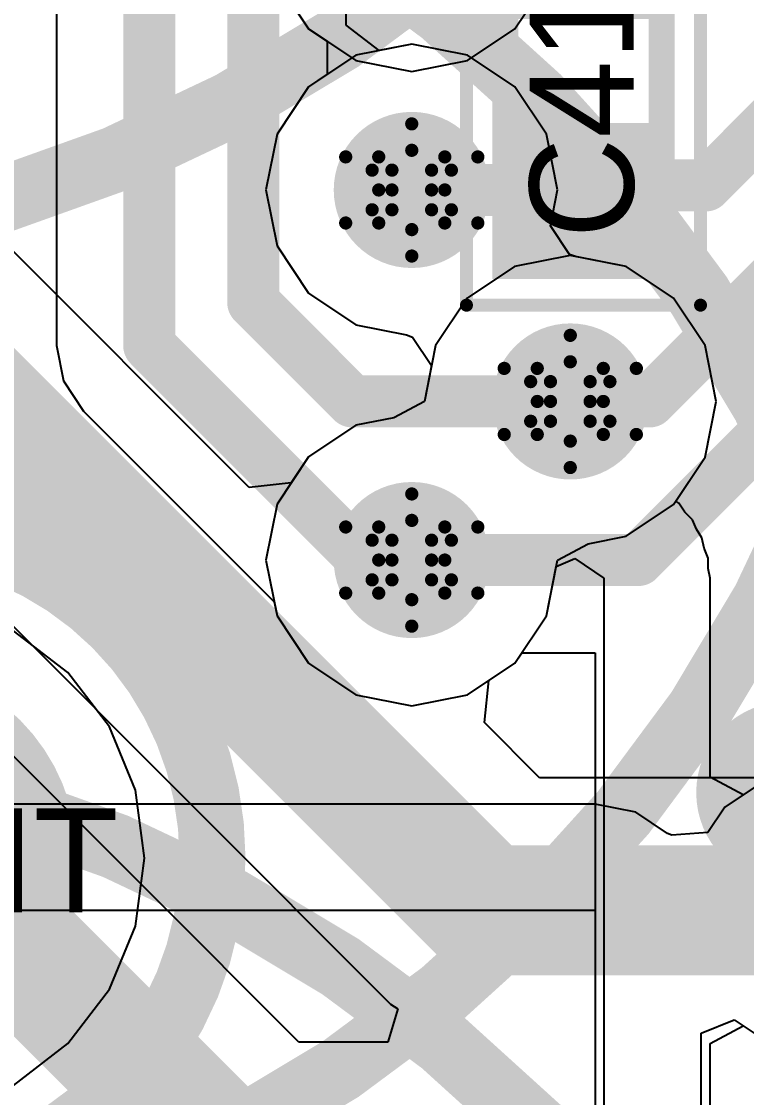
# Model space of a CAD drawing. Header units: millimetres. Extents: x 5 to 399, y 5 to 287.
# Drawn here: x 201.507 to 204.294, y 139.827 to 143.962 of the extents above; entities that cross this region are included whole.
import ezdxf

# ---------------------------------------------------------------- set-up
doc = ezdxf.new("R2010")
doc.units = ezdxf.units.MM
for name, color, linetype in [('BottomLayer', 5, 'Continuous'), ('BottomOverlay', 54, 'Continuous'), ('BottomPaste', 16, 'Continuous'), ('BottomSolder', 6, 'Continuous'), ('DrillDrawing', 1, 'Continuous'), ('DrillGuide', 244, 'Continuous'), ('Mechanical13', 56, 'Continuous'), ('Mechanical7', 56, 'Continuous'), ('MidLayer1', 16, 'Continuous'), ('MidLayer2', 76, 'Continuous'), ('MultiLayer', 9, 'Continuous'), ('TopLayer', 1, 'Continuous'), ('TopOverlay', 2, 'Continuous'), ('TopPaste', 8, 'Continuous'), ('TopSolder', 216, 'Continuous'), ('ViaHoleLayer', 16, 'Continuous')]:
    doc.layers.add(name, color=color, linetype=linetype)

# ---------------------------------------------------------------- blocks, each defined once
blk = doc.blocks.new('TMC_QFN32_0_5_5_0X5_0_15')
at = {"layer": 'TopOverlay'}
for points, const_width in [([(-2.775, 2.925, 1), (-2.975, 2.925, 1)], 0.5), ([(-3.1, 2.925, 1), (-2.85, 2.925, 1)], 0.25), ([(-2.9, 2.925, 1), (-2.65, 2.925, 1)], 0.25)]:
    blk.add_lwpolyline(points, format="xyb", close=True, dxfattribs=dict(at, const_width=const_width))
blk = doc.blocks.new('TP1_5MM_B_133')
at = {"layer": 'BottomLayer', "const_width": 0.75}
blk.add_lwpolyline([(-0.375, 0, 1), (0.375, 0, 1)], format="xyb", close=True, dxfattribs=at)
at = {"layer": 'BottomOverlay'}
for points, const_width in [([(1.27, 0, 1), (-1.27, 0, 1)], 0.254), ([(-1.3335, 0, 1), (-1.2065, 0, 1)], 0.127), ([(1.2065, 0, 1), (1.3335, 0, 1)], 0.127)]:
    blk.add_lwpolyline(points, format="xyb", close=True, dxfattribs=dict(at, const_width=const_width))
at = {"layer": 'BottomPaste', "const_width": 0.75}
blk.add_lwpolyline([(-0.375, 0, 1), (0.375, 0, 1)], format="xyb", close=True, dxfattribs=at)
at = {"layer": 'BottomSolder', "const_width": 0.75}
blk.add_lwpolyline([(-0.375, 0, 1), (0.375, 0, 1)], format="xyb", close=True, dxfattribs=at)
blk = doc.blocks.new('0402_C_274')
at = {"layer": 'Mechanical13', "const_width": 0.1}
for points in [[(0.55, 0.3), (-0.55, 0.3)], [(-0.55, -0.3), (-0.55, 0.3)], [(0.55, -0.3), (0.55, 0.3)], [(0.55, -0.3), (-0.55, -0.3)]]:
    blk.add_lwpolyline(points, dxfattribs=at)
at = {"layer": 'Mechanical13', "const_width": 0.05}
for points in [[(-0.575, 0.3, 1), (-0.525, 0.3, 1)], [(-0.575, 0.3, 1), (-0.525, 0.3, 1)], [(0.525, 0.3, 1), (0.575, 0.3, 1)], [(0.525, 0.3, 1), (0.575, 0.3, 1)], [(-0.575, -0.3, 1), (-0.525, -0.3, 1)], [(-0.575, -0.3, 1), (-0.525, -0.3, 1)], [(0.525, -0.3, 1), (0.575, -0.3, 1)], [(0.525, -0.3, 1), (0.575, -0.3, 1)]]:
    blk.add_lwpolyline(points, format="xyb", close=True, dxfattribs=at)
at = {"layer": 'TopLayer'}
for points in [[(-0.25, -0.3), (-0.25, 0.3), (-0.75, -0.3), (-0.75, 0.3)], [(0.75, -0.3), (0.75, 0.3), (0.25, -0.3), (0.25, 0.3)]]:
    blk.add_solid(points, dxfattribs=at)
at = {"layer": 'TopOverlay', "const_width": 0.05}
for points in [[(-0.9, -0.45), (-0.9, 0.45)], [(0.9, 0.45), (-0.9, 0.45)], [(0.9, -0.45), (0.9, 0.45)], [(0.9, -0.45), (-0.9, -0.45)]]:
    blk.add_lwpolyline(points, dxfattribs=at)
at = {"layer": 'TopOverlay', "const_width": 0.025}
for points in [[(-0.9125, 0.45, 1), (-0.8875, 0.45, 1)], [(-0.9125, 0.45, 1), (-0.8875, 0.45, 1)], [(0.8875, 0.45, 1), (0.9125, 0.45, 1)], [(0.8875, 0.45, 1), (0.9125, 0.45, 1)], [(-0.9125, -0.45, 1), (-0.8875, -0.45, 1)], [(-0.9125, -0.45, 1), (-0.8875, -0.45, 1)], [(0.8875, -0.45, 1), (0.9125, -0.45, 1)], [(0.8875, -0.45, 1), (0.9125, -0.45, 1)]]:
    blk.add_lwpolyline(points, format="xyb", close=True, dxfattribs=at)
at = {"layer": 'TopPaste'}
for points in [[(-0.25, -0.3), (-0.25, 0.3), (-0.75, -0.3), (-0.75, 0.3)], [(0.75, -0.3), (0.75, 0.3), (0.25, -0.3), (0.25, 0.3)]]:
    blk.add_solid(points, dxfattribs=at)
at = {"layer": 'TopSolder'}
for points in [[(-0.2, -0.35), (-0.2, 0.35), (-0.8, -0.35), (-0.8, 0.35)], [(0.8, -0.35), (0.8, 0.35), (0.2, -0.35), (0.2, 0.35)]]:
    blk.add_solid(points, dxfattribs=at)

msp = doc.modelspace()

# ---------------------------------------------------------------- linework, layer by layer
at = {"layer": 'BottomLayer'}
for p, q in [((201.6407, 144.761), (201.6407, 142.7175)), ((202.7545, 143.9487), (202.7545, 144.4475)), ((202.8815, 143.8508), (202.7545, 143.9487)), ((203.0072, 143.8758), (202.8815, 143.8508)), ((203.2218, 143.8331), (203.0072, 143.8758)), ((203.4037, 143.7115), (203.2218, 143.8331)), ((203.5253, 143.5296), (203.4037, 143.7115)), ((203.568, 143.315), (203.5253, 143.5296)), ((203.5406, 143.1773), (203.568, 143.315)), ((203.6138, 143.0675), (203.5406, 143.1773)), ((203.6367, 143.059), (203.6138, 143.0675)), ((203.8314, 143.0203), (203.6367, 143.059)), ((204.0133, 142.8987), (203.8314, 143.0203)), ((204.1349, 142.7168), (204.0133, 142.8987)), ((201.6407, 142.7175), (201.6679, 142.5809)), ((204.1776, 142.5022), (204.1349, 142.7168)), ((201.6679, 142.5809), (201.7453, 142.4652)), ((201.7453, 142.4652), (202.4784, 141.7321)), ((204.1349, 142.2876), (204.1776, 142.5022)), ((204.0223, 142.1191), (204.1349, 142.2876)), ((204.0348, 142.1107), (204.0223, 142.1191)), ((204.0578, 142.0763), (204.0348, 142.1107)), ((204.087, 142.0467), (204.0578, 142.0763)), ((204.1016, 142.0107), (204.087, 142.0467)), ((204.1232, 141.9784), (204.1016, 142.0107)), ((204.1313, 141.9378), (204.1232, 141.9784)), ((204.1469, 141.8993), (204.1313, 141.9378)), ((203.563, 141.8677), (203.6338, 141.8986)), ((203.6338, 141.8986), (203.7464, 141.8224)), ((204.1467, 141.8605), (204.1469, 141.8993)), ((203.5253, 141.678), (203.563, 141.8677)), ((204.1542, 141.8224), (204.1467, 141.8605)), ((203.7464, 141.8224), (203.7464, 138.8874)), ((204.1542, 141.0578), (204.1542, 141.8224)), ((202.4784, 141.7321), (202.4891, 141.678)), ((202.4891, 141.678), (202.6107, 141.4961)), ((203.4037, 141.4961), (203.5253, 141.678)), ((201.6842, 141.4604), (201.4753, 141.6207)), ((202.6107, 141.4961), (202.7926, 141.3745)), ((203.2218, 141.3745), (203.4037, 141.4961)), ((201.8445, 141.2515), (201.6842, 141.4604)), ((202.7926, 141.3745), (203.0072, 141.3318)), ((203.0072, 141.3318), (203.2218, 141.3745)), ((201.9453, 141.0082), (201.8445, 141.2515)), ((204.2812, 140.9899), (204.1542, 141.0578)), ((204.3928, 141.0645), (204.2812, 140.9899)), ((201.9796, 140.7472), (201.9453, 141.0082)), ((201.9453, 140.4861), (201.9796, 140.7472)), ((201.8445, 140.2429), (201.9453, 140.4861)), ((201.6842, 140.034), (201.8445, 140.2429)), ((204.1542, 140.035), (204.2812, 140.1029)), ((204.2812, 140.1029), (204.3928, 140.0283)), ((201.4753, 139.8737), (201.6842, 140.034)), ((204.1542, 139.1181), (204.1542, 140.035))]:
    msp.add_line(p, q, dxfattribs=at)
at = {"layer": 'BottomLayer', "const_width": 0.2}
for points in [[(201.9976, 142.7175), (201.9976, 144.761)], [(202.3976, 142.8832), (202.3976, 144.5953)], [(202.3976, 142.8832), (202.7786, 142.5022)], [(201.9976, 142.7175), (202.8225, 141.8926)], [(202.7786, 142.5022), (203.6168, 142.5022)], [(202.8225, 141.8926), (203.0072, 141.8926)]]:
    msp.add_lwpolyline(points, dxfattribs=at)
at = {"layer": 'BottomLayer'}
for points, const_width in [([(202.8572, 143.315, 1), (203.1572, 143.315, 1)], 0.3), ([(202.3476, 142.8832, 1), (202.4476, 142.8832, 1)], 0.1), ([(202.3476, 142.8832, 1), (202.4476, 142.8832, 1)], 0.1), ([(201.9476, 142.7175, 1), (202.0476, 142.7175, 1)], 0.1), ([(201.9476, 142.7175, 1), (202.0476, 142.7175, 1)], 0.1), ([(203.4668, 142.5022, 1), (203.7668, 142.5022, 1)], 0.3), ([(202.7286, 142.5022, 1), (202.8286, 142.5022, 1)], 0.1), ([(202.7286, 142.5022, 1), (202.8286, 142.5022, 1)], 0.1), ([(203.5668, 142.5022, 1), (203.6668, 142.5022, 1)], 0.1), ([(202.8572, 141.8926, 1), (203.1572, 141.8926, 1)], 0.3), ([(202.7725, 141.8926, 1), (202.8725, 141.8926, 1)], 0.1), ([(202.7725, 141.8926, 1), (202.8725, 141.8926, 1)], 0.1), ([(202.9572, 141.8926, 1), (203.0572, 141.8926, 1)], 0.1)]:
    msp.add_lwpolyline(points, format="xyb", close=True, dxfattribs=dict(at, const_width=const_width))
at = {"layer": 'DrillDrawing', "const_width": 0.0508}
for points in [[(202.8802, 143.442), (203.0072, 143.569)], [(203.0072, 143.569), (203.1342, 143.442)], [(202.7532, 143.442), (202.8802, 143.315)], [(202.7532, 143.442), (202.8802, 143.442)], [(202.931, 143.3912), (203.0072, 143.4674)], [(203.0072, 143.4674), (203.0834, 143.3912)], [(203.1342, 143.442), (203.2612, 143.442)], [(203.1342, 143.315), (203.2612, 143.442)], [(202.8548, 143.3912), (202.931, 143.315)], [(202.8548, 143.3912), (202.931, 143.3912)], [(203.0834, 143.3912), (203.1596, 143.3912)], [(203.0834, 143.315), (203.1596, 143.3912)], [(202.7532, 143.188), (202.8802, 143.315)], [(202.8548, 143.2388), (202.931, 143.315)], [(203.0834, 143.315), (203.1596, 143.2388)], [(203.1342, 143.315), (203.2612, 143.188)], [(202.8548, 143.2388), (202.931, 143.2388)], [(202.931, 143.2388), (203.0072, 143.1626)], [(203.0072, 143.1626), (203.0834, 143.2388)], [(203.0834, 143.2388), (203.1596, 143.2388)], [(202.7532, 143.188), (202.8802, 143.188)], [(202.8802, 143.188), (203.0072, 143.061)], [(203.0072, 143.061), (203.1342, 143.188)], [(203.1342, 143.188), (203.2612, 143.188)], [(203.4898, 142.6292), (203.6168, 142.7562)], [(203.6168, 142.7562), (203.7438, 142.6292)], [(203.5406, 142.5784), (203.6168, 142.6546)], [(203.6168, 142.6546), (203.693, 142.5784)], [(203.3628, 142.6292), (203.4898, 142.5022)], [(203.3628, 142.6292), (203.4898, 142.6292)], [(203.7438, 142.6292), (203.8708, 142.6292)], [(203.7438, 142.5022), (203.8708, 142.6292)], [(203.4644, 142.5784), (203.5406, 142.5022)], [(203.4644, 142.5784), (203.5406, 142.5784)], [(203.693, 142.5784), (203.7692, 142.5784)], [(203.693, 142.5022), (203.7692, 142.5784)], [(203.3628, 142.3752), (203.4898, 142.5022)], [(203.4644, 142.426), (203.5406, 142.5022)], [(203.693, 142.5022), (203.7692, 142.426)], [(203.7438, 142.5022), (203.8708, 142.3752)], [(203.4644, 142.426), (203.5406, 142.426)], [(203.5406, 142.426), (203.6168, 142.3498)], [(203.6168, 142.3498), (203.693, 142.426)], [(203.693, 142.426), (203.7692, 142.426)], [(203.3628, 142.3752), (203.4898, 142.3752)], [(203.4898, 142.3752), (203.6168, 142.2482)], [(203.6168, 142.2482), (203.7438, 142.3752)], [(203.7438, 142.3752), (203.8708, 142.3752)], [(202.8802, 142.0196), (203.0072, 142.1466)], [(203.0072, 142.1466), (203.1342, 142.0196)], [(202.931, 141.9688), (203.0072, 142.045)], [(203.0072, 142.045), (203.0834, 141.9688)], [(202.7532, 142.0196), (202.8802, 141.8926)], [(202.7532, 142.0196), (202.8802, 142.0196)], [(203.1342, 142.0196), (203.2612, 142.0196)], [(203.1342, 141.8926), (203.2612, 142.0196)], [(202.8548, 141.9688), (202.931, 141.8926)], [(202.8548, 141.9688), (202.931, 141.9688)], [(203.0834, 141.9688), (203.1596, 141.9688)], [(203.0834, 141.8926), (203.1596, 141.9688)], [(202.7532, 141.7656), (202.8802, 141.8926)], [(202.8548, 141.8164), (202.931, 141.8926)], [(203.0834, 141.8926), (203.1596, 141.8164)], [(203.1342, 141.8926), (203.2612, 141.7656)], [(202.8548, 141.8164), (202.931, 141.8164)], [(202.931, 141.8164), (203.0072, 141.7402)], [(203.0072, 141.7402), (203.0834, 141.8164)], [(203.0834, 141.8164), (203.1596, 141.8164)], [(202.7532, 141.7656), (202.8802, 141.7656)], [(202.8802, 141.7656), (203.0072, 141.6386)], [(203.0072, 141.6386), (203.1342, 141.7656)], [(203.1342, 141.7656), (203.2612, 141.7656)]]:
    msp.add_lwpolyline(points, dxfattribs=at)
at = {"layer": 'DrillDrawing', "const_width": 0.0254}
for points in [[(202.9945, 143.569, 1), (203.0199, 143.569, 1)], [(202.9945, 143.569, 1), (203.0199, 143.569, 1)], [(202.7405, 143.442, 1), (202.7659, 143.442, 1)], [(202.7405, 143.442, 1), (202.7659, 143.442, 1)], [(202.8675, 143.442, 1), (202.8929, 143.442, 1)], [(202.8675, 143.442, 1), (202.8929, 143.442, 1)], [(202.9945, 143.4674, 1), (203.0199, 143.4674, 1)], [(202.9945, 143.4674, 1), (203.0199, 143.4674, 1)], [(203.1215, 143.442, 1), (203.1469, 143.442, 1)], [(203.1215, 143.442, 1), (203.1469, 143.442, 1)], [(203.2485, 143.442, 1), (203.2739, 143.442, 1)], [(203.2485, 143.442, 1), (203.2739, 143.442, 1)], [(202.8421, 143.3912, 1), (202.8675, 143.3912, 1)], [(202.8421, 143.3912, 1), (202.8675, 143.3912, 1)], [(202.9183, 143.3912, 1), (202.9437, 143.3912, 1)], [(202.9183, 143.3912, 1), (202.9437, 143.3912, 1)], [(203.0707, 143.3912, 1), (203.0961, 143.3912, 1)], [(203.0707, 143.3912, 1), (203.0961, 143.3912, 1)], [(203.1469, 143.3912, 1), (203.1723, 143.3912, 1)], [(203.1469, 143.3912, 1), (203.1723, 143.3912, 1)], [(202.8675, 143.315, 1), (202.8929, 143.315, 1)], [(202.8675, 143.315, 1), (202.8929, 143.315, 1)], [(202.9183, 143.315, 1), (202.9437, 143.315, 1)], [(202.9183, 143.315, 1), (202.9437, 143.315, 1)], [(203.0707, 143.315, 1), (203.0961, 143.315, 1)], [(203.0707, 143.315, 1), (203.0961, 143.315, 1)], [(203.1215, 143.315, 1), (203.1469, 143.315, 1)], [(203.1215, 143.315, 1), (203.1469, 143.315, 1)], [(202.8421, 143.2388, 1), (202.8675, 143.2388, 1)], [(202.8421, 143.2388, 1), (202.8675, 143.2388, 1)], [(202.9183, 143.2388, 1), (202.9437, 143.2388, 1)], [(202.9183, 143.2388, 1), (202.9437, 143.2388, 1)], [(203.0707, 143.2388, 1), (203.0961, 143.2388, 1)], [(203.0707, 143.2388, 1), (203.0961, 143.2388, 1)], [(203.1469, 143.2388, 1), (203.1723, 143.2388, 1)], [(203.1469, 143.2388, 1), (203.1723, 143.2388, 1)], [(202.7405, 143.188, 1), (202.7659, 143.188, 1)], [(202.7405, 143.188, 1), (202.7659, 143.188, 1)], [(202.8675, 143.188, 1), (202.8929, 143.188, 1)], [(202.8675, 143.188, 1), (202.8929, 143.188, 1)], [(203.1215, 143.188, 1), (203.1469, 143.188, 1)], [(203.1215, 143.188, 1), (203.1469, 143.188, 1)], [(203.2485, 143.188, 1), (203.2739, 143.188, 1)], [(203.2485, 143.188, 1), (203.2739, 143.188, 1)], [(202.9945, 143.1626, 1), (203.0199, 143.1626, 1)], [(202.9945, 143.1626, 1), (203.0199, 143.1626, 1)], [(202.9945, 143.061, 1), (203.0199, 143.061, 1)], [(202.9945, 143.061, 1), (203.0199, 143.061, 1)], [(203.6041, 142.7562, 1), (203.6295, 142.7562, 1)], [(203.6041, 142.7562, 1), (203.6295, 142.7562, 1)], [(203.6041, 142.6546, 1), (203.6295, 142.6546, 1)], [(203.6041, 142.6546, 1), (203.6295, 142.6546, 1)], [(203.3501, 142.6292, 1), (203.3755, 142.6292, 1)], [(203.3501, 142.6292, 1), (203.3755, 142.6292, 1)], [(203.4771, 142.6292, 1), (203.5025, 142.6292, 1)], [(203.4771, 142.6292, 1), (203.5025, 142.6292, 1)], [(203.7311, 142.6292, 1), (203.7565, 142.6292, 1)], [(203.7311, 142.6292, 1), (203.7565, 142.6292, 1)], [(203.8581, 142.6292, 1), (203.8835, 142.6292, 1)], [(203.8581, 142.6292, 1), (203.8835, 142.6292, 1)], [(203.4517, 142.5784, 1), (203.4771, 142.5784, 1)], [(203.4517, 142.5784, 1), (203.4771, 142.5784, 1)], [(203.5279, 142.5784, 1), (203.5533, 142.5784, 1)], [(203.5279, 142.5784, 1), (203.5533, 142.5784, 1)], [(203.6803, 142.5784, 1), (203.7057, 142.5784, 1)], [(203.6803, 142.5784, 1), (203.7057, 142.5784, 1)], [(203.7565, 142.5784, 1), (203.7819, 142.5784, 1)], [(203.7565, 142.5784, 1), (203.7819, 142.5784, 1)], [(203.4771, 142.5022, 1), (203.5025, 142.5022, 1)], [(203.4771, 142.5022, 1), (203.5025, 142.5022, 1)], [(203.5279, 142.5022, 1), (203.5533, 142.5022, 1)], [(203.5279, 142.5022, 1), (203.5533, 142.5022, 1)], [(203.6803, 142.5022, 1), (203.7057, 142.5022, 1)], [(203.6803, 142.5022, 1), (203.7057, 142.5022, 1)], [(203.7311, 142.5022, 1), (203.7565, 142.5022, 1)], [(203.7311, 142.5022, 1), (203.7565, 142.5022, 1)], [(203.4517, 142.426, 1), (203.4771, 142.426, 1)], [(203.4517, 142.426, 1), (203.4771, 142.426, 1)], [(203.5279, 142.426, 1), (203.5533, 142.426, 1)], [(203.5279, 142.426, 1), (203.5533, 142.426, 1)], [(203.6803, 142.426, 1), (203.7057, 142.426, 1)], [(203.6803, 142.426, 1), (203.7057, 142.426, 1)], [(203.7565, 142.426, 1), (203.7819, 142.426, 1)], [(203.7565, 142.426, 1), (203.7819, 142.426, 1)], [(203.3501, 142.3752, 1), (203.3755, 142.3752, 1)], [(203.3501, 142.3752, 1), (203.3755, 142.3752, 1)], [(203.4771, 142.3752, 1), (203.5025, 142.3752, 1)], [(203.4771, 142.3752, 1), (203.5025, 142.3752, 1)], [(203.7311, 142.3752, 1), (203.7565, 142.3752, 1)], [(203.7311, 142.3752, 1), (203.7565, 142.3752, 1)], [(203.8581, 142.3752, 1), (203.8835, 142.3752, 1)], [(203.8581, 142.3752, 1), (203.8835, 142.3752, 1)], [(203.6041, 142.3498, 1), (203.6295, 142.3498, 1)], [(203.6041, 142.3498, 1), (203.6295, 142.3498, 1)], [(203.6041, 142.2482, 1), (203.6295, 142.2482, 1)], [(203.6041, 142.2482, 1), (203.6295, 142.2482, 1)], [(202.9945, 142.1466, 1), (203.0199, 142.1466, 1)], [(202.9945, 142.1466, 1), (203.0199, 142.1466, 1)], [(202.9945, 142.045, 1), (203.0199, 142.045, 1)], [(202.9945, 142.045, 1), (203.0199, 142.045, 1)], [(202.7405, 142.0196, 1), (202.7659, 142.0196, 1)], [(202.7405, 142.0196, 1), (202.7659, 142.0196, 1)], [(202.8675, 142.0196, 1), (202.8929, 142.0196, 1)], [(202.8675, 142.0196, 1), (202.8929, 142.0196, 1)], [(203.1215, 142.0196, 1), (203.1469, 142.0196, 1)], [(203.1215, 142.0196, 1), (203.1469, 142.0196, 1)], [(203.2485, 142.0196, 1), (203.2739, 142.0196, 1)], [(203.2485, 142.0196, 1), (203.2739, 142.0196, 1)], [(202.8421, 141.9688, 1), (202.8675, 141.9688, 1)], [(202.8421, 141.9688, 1), (202.8675, 141.9688, 1)], [(202.9183, 141.9688, 1), (202.9437, 141.9688, 1)], [(202.9183, 141.9688, 1), (202.9437, 141.9688, 1)], [(203.0707, 141.9688, 1), (203.0961, 141.9688, 1)], [(203.0707, 141.9688, 1), (203.0961, 141.9688, 1)], [(203.1469, 141.9688, 1), (203.1723, 141.9688, 1)], [(203.1469, 141.9688, 1), (203.1723, 141.9688, 1)], [(202.8675, 141.8926, 1), (202.8929, 141.8926, 1)], [(202.8675, 141.8926, 1), (202.8929, 141.8926, 1)], [(202.9183, 141.8926, 1), (202.9437, 141.8926, 1)], [(202.9183, 141.8926, 1), (202.9437, 141.8926, 1)], [(203.0707, 141.8926, 1), (203.0961, 141.8926, 1)], [(203.0707, 141.8926, 1), (203.0961, 141.8926, 1)], [(203.1215, 141.8926, 1), (203.1469, 141.8926, 1)], [(203.1215, 141.8926, 1), (203.1469, 141.8926, 1)], [(202.8421, 141.8164, 1), (202.8675, 141.8164, 1)], [(202.8421, 141.8164, 1), (202.8675, 141.8164, 1)], [(202.9183, 141.8164, 1), (202.9437, 141.8164, 1)], [(202.9183, 141.8164, 1), (202.9437, 141.8164, 1)], [(203.0707, 141.8164, 1), (203.0961, 141.8164, 1)], [(203.0707, 141.8164, 1), (203.0961, 141.8164, 1)], [(203.1469, 141.8164, 1), (203.1723, 141.8164, 1)], [(203.1469, 141.8164, 1), (203.1723, 141.8164, 1)], [(202.7405, 141.7656, 1), (202.7659, 141.7656, 1)], [(202.7405, 141.7656, 1), (202.7659, 141.7656, 1)], [(202.8675, 141.7656, 1), (202.8929, 141.7656, 1)], [(202.8675, 141.7656, 1), (202.8929, 141.7656, 1)], [(202.9945, 141.7402, 1), (203.0199, 141.7402, 1)], [(202.9945, 141.7402, 1), (203.0199, 141.7402, 1)], [(203.1215, 141.7656, 1), (203.1469, 141.7656, 1)], [(203.1215, 141.7656, 1), (203.1469, 141.7656, 1)], [(203.2485, 141.7656, 1), (203.2739, 141.7656, 1)], [(203.2485, 141.7656, 1), (203.2739, 141.7656, 1)], [(202.9945, 141.6386, 1), (203.0199, 141.6386, 1)], [(202.9945, 141.6386, 1), (203.0199, 141.6386, 1)]]:
    msp.add_lwpolyline(points, format="xyb", close=True, dxfattribs=at)
at = {"layer": 'DrillGuide', "const_width": 0.125}
for points in [[(202.9447, 143.315, 1), (203.0697, 143.315, 1)], [(203.5543, 142.5022, 1), (203.6793, 142.5022, 1)], [(202.9447, 141.8926, 1), (203.0697, 141.8926, 1)]]:
    msp.add_lwpolyline(points, format="xyb", close=True, dxfattribs=at)
at = {"layer": 'Mechanical7', "const_width": 0.254}
for points in [[(204.9547, 148.0528, 1), (194.9547, 148.0528, 1)], [(204.9547, 144.0928, 1), (194.9547, 144.0928, 1)], [(204.9547, 140.1328, 1), (194.9547, 140.1328, 1)], [(204.9547, 136.1728, 1), (194.9547, 136.1728, 1)]]:
    msp.add_lwpolyline(points, format="xyb", close=True, dxfattribs=at)
at = {"layer": 'MidLayer1'}
for p, q in [((202.3823, 142.1717), (199.9846, 144.5693)), ((203.0072, 143.8758), (202.7926, 143.8331)), ((203.2218, 143.8331), (203.0072, 143.8758)), ((202.7926, 143.8331), (202.6107, 143.7115)), ((203.4037, 143.7115), (203.2218, 143.8331)), ((202.6107, 143.7115), (202.4891, 143.5296)), ((203.5253, 143.5296), (203.4037, 143.7115)), ((202.4891, 143.5296), (202.4464, 143.315)), ((203.568, 143.315), (203.5253, 143.5296)), ((202.4464, 143.315), (202.4891, 143.1004)), ((203.5406, 143.1773), (203.568, 143.315)), ((203.6138, 143.0675), (203.5406, 143.1773)), ((202.4891, 143.1004), (202.6107, 142.9185)), ((203.6367, 143.059), (203.6138, 143.0675)), ((203.8314, 143.0203), (203.6367, 143.059)), ((200.1019, 143.0101), (202.9261, 140.1859)), ((204.0133, 142.8987), (203.8314, 143.0203)), ((202.6107, 142.9185), (202.7926, 142.7969)), ((204.1349, 142.7168), (204.0133, 142.8987)), ((202.7926, 142.7969), (202.9873, 142.7582)), ((202.9873, 142.7582), (203.0102, 142.7497)), ((203.0102, 142.7497), (203.0834, 142.6399)), ((204.1776, 142.5022), (204.1349, 142.7168)), ((203.0834, 142.6399), (203.056, 142.5022)), ((203.056, 142.5022), (202.9389, 142.4398)), ((204.1349, 142.2876), (204.1776, 142.5022)), ((202.9389, 142.4398), (202.7926, 142.4107)), ((202.7926, 142.4107), (202.6107, 142.2891)), ((202.6107, 142.2891), (202.5441, 142.1895)), ((204.0133, 142.1057), (204.1349, 142.2876)), ((202.5441, 142.1895), (202.3823, 142.1717)), ((203.8314, 141.9841), (204.0133, 142.1057)), ((203.685, 141.955), (203.8314, 141.9841)), ((203.568, 141.8926), (203.685, 141.955)), ((203.5253, 141.678), (203.568, 141.8926)), ((203.4037, 141.4961), (203.5253, 141.678)), ((203.3041, 141.4295), (203.4037, 141.4961)), ((202.5735, 140.0402), (201.1514, 141.4623)), ((203.2863, 141.2677), (203.3041, 141.4295)), ((203.4978, 141.0562), (203.2863, 141.2677)), ((204.3804, 141.0562), (203.4978, 141.0562)), ((202.9541, 140.1672), (202.9156, 140.0402)), ((202.9261, 140.1859), (202.9541, 140.1672)), ((202.9156, 140.0402), (202.5735, 140.0402))]:
    msp.add_line(p, q, dxfattribs=at)
at = {"layer": 'MidLayer1', "const_width": 0.5}
for points in [[(197.724, 146.109), (203.2866, 140.5464)], [(200.7909, 141.1018), (202.3623, 139.5304)], [(203.2866, 140.5464), (204.6074, 140.5464)]]:
    msp.add_lwpolyline(points, dxfattribs=at)
at = {"layer": 'MidLayer1'}
for points, const_width in [([(202.8572, 143.315, 1), (203.1572, 143.315, 1)], 0.3), ([(203.4668, 142.5022, 1), (203.7668, 142.5022, 1)], 0.3), ([(202.8572, 141.8926, 1), (203.1572, 141.8926, 1)], 0.3), ([(203.1616, 140.5464, 1), (203.4116, 140.5464, 1)], 0.25), ([(203.1616, 140.5464, 1), (203.4116, 140.5464, 1)], 0.25)]:
    msp.add_lwpolyline(points, format="xyb", close=True, dxfattribs=dict(at, const_width=const_width))
at = {"layer": 'MidLayer2'}
for p, q in [((202.4891, 144.1164), (202.6107, 143.9345)), ((203.4037, 143.9345), (203.5253, 144.1164)), ((202.6107, 143.9345), (202.7926, 143.8129)), ((203.2218, 143.8129), (203.4037, 143.9345)), ((202.7926, 143.8129), (203.0072, 143.7702)), ((203.0072, 143.7702), (203.2218, 143.8129)), ((203.6168, 143.063), (203.4022, 143.0203)), ((203.8314, 143.0203), (203.6168, 143.063)), ((203.4022, 143.0203), (203.2203, 142.8987)), ((204.0133, 142.8987), (203.8314, 143.0203)), ((203.2203, 142.8987), (203.0987, 142.7168)), ((204.1349, 142.7168), (204.0133, 142.8987)), ((203.0987, 142.7168), (203.056, 142.5022)), ((204.1776, 142.5022), (204.1349, 142.7168)), ((203.056, 142.5022), (202.9389, 142.4398)), ((204.1349, 142.2876), (204.1776, 142.5022)), ((202.9389, 142.4398), (202.7926, 142.4107)), ((202.7926, 142.4107), (202.6107, 142.2891)), ((202.6107, 142.2891), (202.4891, 142.1072)), ((204.0133, 142.1057), (204.1349, 142.2876)), ((202.4891, 142.1072), (202.4464, 141.8926)), ((203.8314, 141.9841), (204.0133, 142.1057)), ((203.685, 141.955), (203.8314, 141.9841)), ((203.568, 141.8926), (203.685, 141.955)), ((202.4464, 141.8926), (202.4891, 141.678)), ((203.5253, 141.678), (203.568, 141.8926)), ((202.4891, 141.678), (202.6107, 141.4961)), ((203.4037, 141.4961), (203.5253, 141.678)), ((202.6107, 141.4961), (202.7926, 141.3745)), ((203.2218, 141.3745), (203.4037, 141.4961)), ((202.7926, 141.3745), (203.0072, 141.3318)), ((203.0072, 141.3318), (203.2218, 141.3745)), ((204.3928, 141.0645), (204.2109, 140.9429)), ((203.7124, 140.9542), (200.5688, 140.9542)), ((203.8685, 140.9232), (203.7124, 140.9542)), ((204.2109, 140.9429), (204.1461, 140.8459)), ((203.9905, 140.8417), (203.8685, 140.9232)), ((204.0075, 140.8353), (203.9905, 140.8417)), ((204.1461, 140.8459), (204.0075, 140.8353)), ((199.7932, 140.5464), (203.7124, 140.5464)), ((203.7124, 140.5464), (203.7124, 138.8365)), ((204.1202, 140.0743), (204.2472, 140.1256)), ((204.2472, 140.1256), (204.3928, 140.0283)), ((204.1202, 139.146), (204.1202, 140.0743))]:
    msp.add_line(p, q, dxfattribs=at)
at = {"layer": 'MidLayer2', "const_width": 0.3}
for points in [[(202.8572, 143.315, 1), (203.1572, 143.315, 1)], [(203.4668, 142.5022, 1), (203.7668, 142.5022, 1)], [(202.8572, 141.8926, 1), (203.1572, 141.8926, 1)]]:
    msp.add_lwpolyline(points, format="xyb", close=True, dxfattribs=at)
at = {"layer": 'MultiLayer', "const_width": 0.3}
for points in [[(202.8572, 143.315, 1), (203.1572, 143.315, 1)], [(203.4668, 142.5022, 1), (203.7668, 142.5022, 1)], [(202.8572, 141.8926, 1), (203.1572, 141.8926, 1)]]:
    msp.add_lwpolyline(points, format="xyb", close=True, dxfattribs=at)
at = {"layer": 'TopLayer'}
for p, q in [((202.4891, 144.1164), (202.6107, 143.9345)), ((202.6107, 143.9345), (202.6825, 143.8865)), ((202.6825, 143.8865), (202.6825, 143.7595)), ((202.6825, 143.7595), (202.6107, 143.7115)), ((202.6107, 143.7115), (202.4891, 143.5296)), ((202.4891, 143.5296), (202.4464, 143.315)), ((202.4464, 143.315), (202.4891, 143.1004)), ((202.4891, 143.1004), (202.6107, 142.9185)), ((202.6107, 142.9185), (202.7926, 142.7969)), ((202.7926, 142.7969), (202.9873, 142.7582)), ((202.9873, 142.7582), (203.0102, 142.7497)), ((203.0102, 142.7497), (203.0834, 142.6399)), ((203.0834, 142.6399), (203.056, 142.5022)), ((203.056, 142.5022), (202.9389, 142.4398)), ((202.9389, 142.4398), (202.7926, 142.4107)), ((202.7926, 142.4107), (202.6107, 142.2891)), ((202.6107, 142.2891), (202.4891, 142.1072)), ((202.4891, 142.1072), (202.4464, 141.8926)), ((202.4464, 141.8926), (202.4891, 141.678)), ((202.4891, 141.678), (202.6107, 141.4961)), ((203.4037, 141.4961), (203.4302, 141.5357)), ((203.4302, 141.5357), (203.7124, 141.5357)), ((203.7124, 141.5357), (203.7124, 138.8365)), ((202.6107, 141.4961), (202.7926, 141.3745)), ((203.2218, 141.3745), (203.4037, 141.4961)), ((202.7926, 141.3745), (203.0072, 141.3318)), ((203.0072, 141.3318), (203.2218, 141.3745))]:
    msp.add_line(p, q, dxfattribs=at)
at = {"layer": 'TopLayer', "const_width": 0.2}
for points in [[(204.1375, 143.3324), (204.4289, 143.6238)], [(203.0072, 143.315), (203.6386, 143.315)], [(203.6386, 143.315), (203.673, 143.3494)], [(203.673, 143.3324), (204.1375, 143.3324)], [(203.9216, 142.5022), (204.5432, 143.1238)], [(203.8777, 141.8926), (204.6089, 142.6238)], [(203.6168, 142.5022), (203.9216, 142.5022)], [(203.0072, 141.8926), (203.0834, 141.9688)], [(203.0834, 141.9688), (203.185, 141.9688)], [(203.0072, 141.8926), (203.8777, 141.8926)]]:
    msp.add_lwpolyline(points, dxfattribs=at)
at = {"layer": 'TopLayer'}
for points, const_width in [([(202.8572, 143.315, 1), (203.1572, 143.315, 1)], 0.3), ([(202.9572, 143.315, 1), (203.0572, 143.315, 1)], 0.1), ([(203.5886, 143.315, 1), (203.6886, 143.315, 1)], 0.1), ([(203.5886, 143.315, 1), (203.6886, 143.315, 1)], 0.1), ([(203.623, 143.3494, 1), (203.723, 143.3494, 1)], 0.1), ([(203.623, 143.3324, 1), (203.723, 143.3324, 1)], 0.1), ([(204.0875, 143.3324, 1), (204.1875, 143.3324, 1)], 0.1), ([(204.0875, 143.3324, 1), (204.1875, 143.3324, 1)], 0.1), ([(203.4668, 142.5022, 1), (203.7668, 142.5022, 1)], 0.3), ([(203.5668, 142.5022, 1), (203.6668, 142.5022, 1)], 0.1), ([(203.8716, 142.5022, 1), (203.9716, 142.5022, 1)], 0.1), ([(203.8716, 142.5022, 1), (203.9716, 142.5022, 1)], 0.1), ([(202.8572, 141.8926, 1), (203.1572, 141.8926, 1)], 0.3), ([(203.0334, 141.9688, 1), (203.1334, 141.9688, 1)], 0.1), ([(203.0334, 141.9688, 1), (203.1334, 141.9688, 1)], 0.1), ([(203.135, 141.9688, 1), (203.235, 141.9688, 1)], 0.1), ([(202.9572, 141.8926, 1), (203.0572, 141.8926, 1)], 0.1), ([(202.9572, 141.8926, 1), (203.0572, 141.8926, 1)], 0.1), ([(203.8277, 141.8926, 1), (203.9277, 141.8926, 1)], 0.1), ([(203.8277, 141.8926, 1), (203.9277, 141.8926, 1)], 0.1)]:
    msp.add_lwpolyline(points, format="xyb", close=True, dxfattribs=dict(at, const_width=const_width))
at = {"layer": 'ViaHoleLayer', "const_width": 0.125}
for points in [[(202.9447, 143.315, 1), (203.0697, 143.315, 1)], [(203.5543, 142.5022, 1), (203.6793, 142.5022, 1)], [(202.9447, 141.8926, 1), (203.0697, 141.8926, 1)]]:
    msp.add_lwpolyline(points, format="xyb", close=True, dxfattribs=at)

# ---------------------------------------------------------------- block references
for name, p, rotation in [('TMC_QFN32_0_5_5_0X5_0_15', (207.376, 143.8738), 90), ('0402_C_274', (203.6676, 143.7722), 270), ('TP1_5MM_B_133', (200.971, 140.7472), 90)]:
    msp.add_blockref(name, p, dxfattribs=dict(rotation=rotation))

# ---------------------------------------------------------------- texts
at = {"layer": 'BottomOverlay', "text_generation_flag": 2}
msp.add_text('TP412', height=0.4, dxfattribs=at).set_placement((201.8792, 140.5382))
at = {"layer": 'TopOverlay'}
msp.add_text('C411', height=0.4, rotation=90, dxfattribs=at).set_placement((203.8604, 143.129))

doc.saveas('drawing.dxf')
